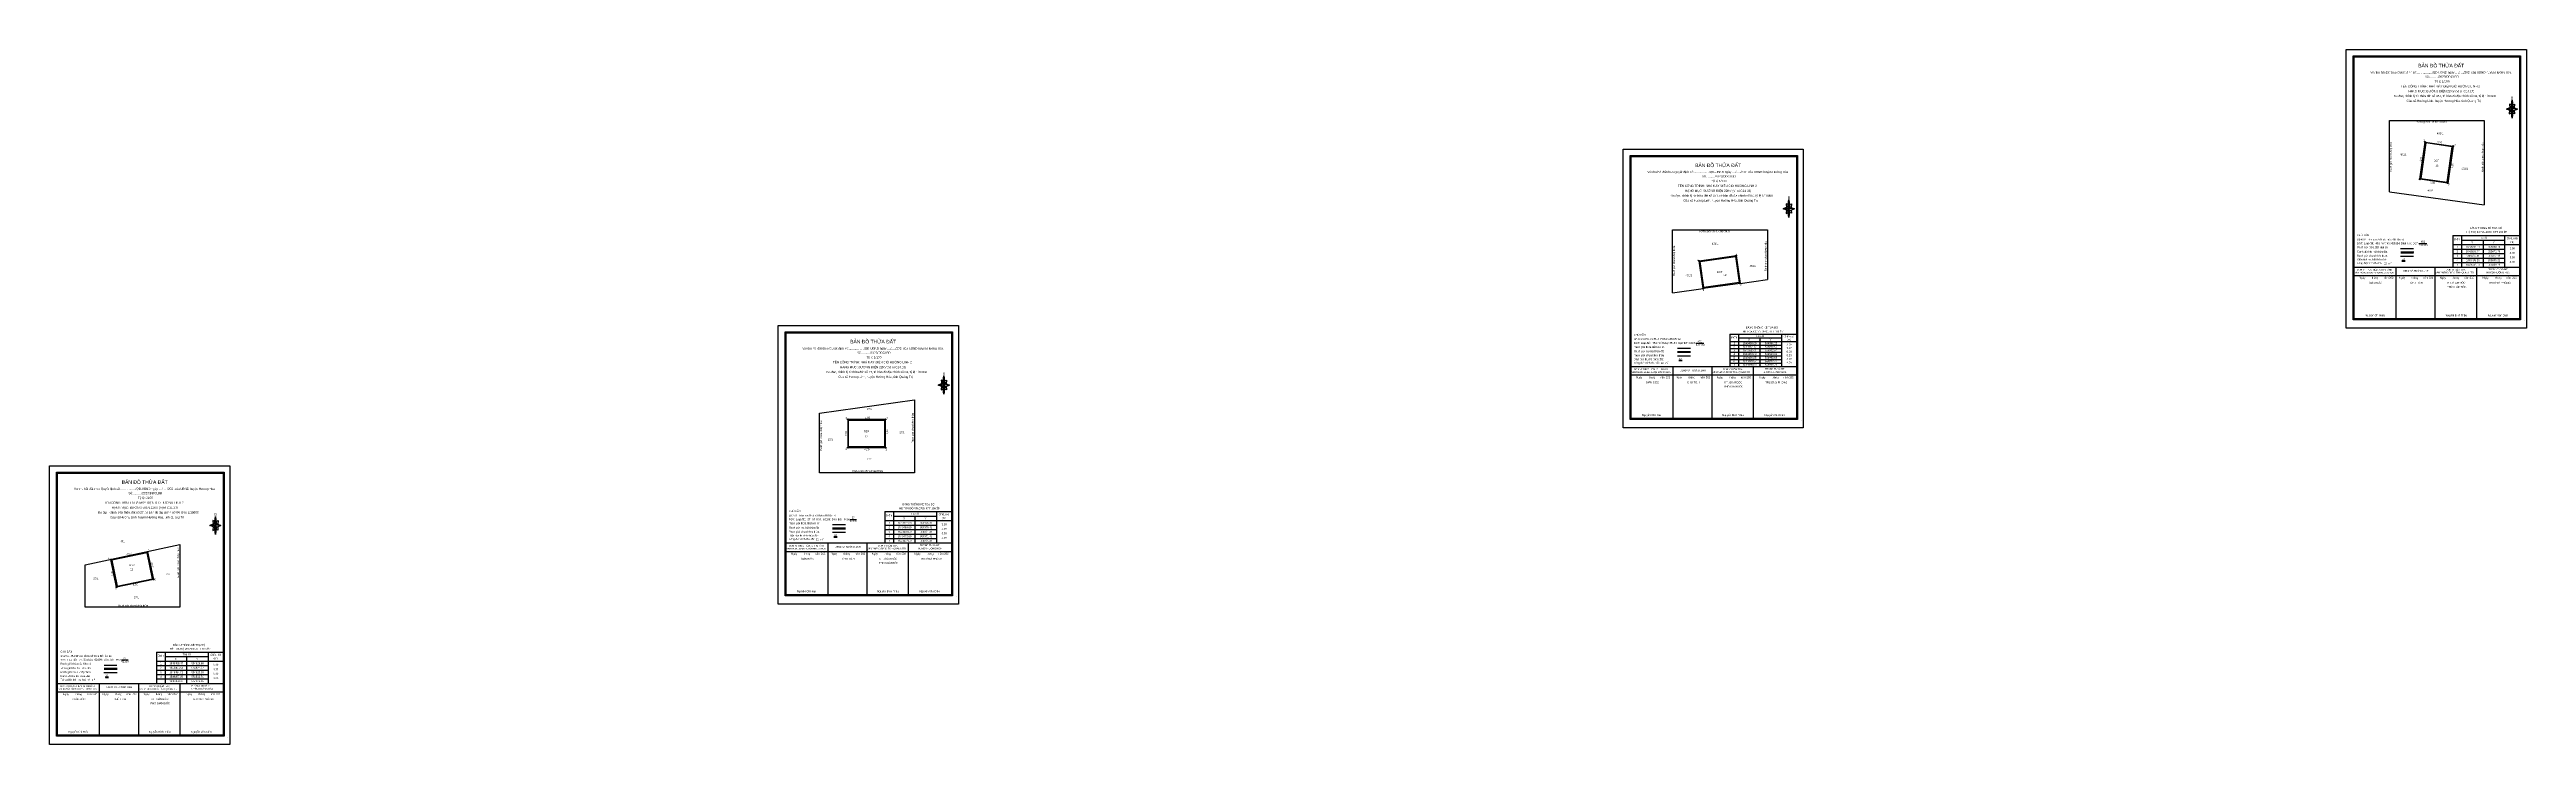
# Model space of a CAD drawing. Extents: x 554477 to 556972, y 1848154 to 1850269.
# Drawn here: x 554816.2 to 555080.6, y 1849437.9 to 1849512.1 of the extents above; entities that cross this region are included whole.
import ezdxf

# ---------------------------------------------------------------- set-up
doc = ezdxf.new("R2010")
doc.units = 0
for name, color, linetype in [('Level 1', 7, 'Continuous'), ('Level 10', 7, 'Continuous'), ('Level 13', 7, 'Continuous'), ('Level 16', 7, 'Continuous'), ('Level 18', 7, 'Continuous'), ('Level 2', 7, 'Continuous'), ('Level 21', 7, 'Continuous'), ('Level 23', 7, 'Continuous'), ('Level 27', 7, 'Continuous'), ('Level 5', 7, 'Continuous'), ('Level 50', 7, 'Continuous'), ('Level 55', 7, 'Continuous'), ('Level 56', 7, 'Continuous'), ('Level 6', 7, 'Continuous'), ('Level 67', 7, 'Continuous'), ('Level 68', 7, 'Continuous'), ('Level 73', 7, 'Continuous')]:
    doc.layers.add(name, color=color, linetype=linetype)

msp = doc.modelspace()

# ---------------------------------------------------------------- linework, layer by layer
at = {"layer": 'Level 1'}
for p, q in [((555001.76, 1849495.28), (555001.26, 1849495.08)), ((555001.26, 1849495.08), (555001.76, 1849495.28)), ((555001.76, 1849494.9), (555001.26, 1849495.08)), ((555001.86, 1849495.08), (555001.26, 1849495.08)), ((555001.6, 1849494.96), (555001.56, 1849494.57)), ((555001.8, 1849495.52), (555001.58, 1849495.6)), ((555001.58, 1849495.6), (555001.62, 1849495.22)), ((555001.76, 1849495.28), (555001.86, 1849496.06)), ((555001.86, 1849495.08), (555001.76, 1849495.28)), ((555001.76, 1849495.28), (555001.94, 1849494.9)), ((555002.44, 1849495.08), (555001.86, 1849495.1)), ((555001.86, 1849495.1), (555001.86, 1849495.08)), ((555001.86, 1849495.08), (555001.94, 1849494.9)), ((555001.94, 1849494.9), (555001.86, 1849494.13)), ((555001.92, 1849495.52), (555002.14, 1849495.62)), ((555001.94, 1849495.28), (555002.44, 1849495.08)), ((555001.94, 1849494.9), (555002.44, 1849495.08)), ((555001.94, 1849494.9), (555002.44, 1849495.08)), ((555002.14, 1849495.62), (555002.1, 1849495.22)), ((555002.1, 1849494.96), (555002.12, 1849494.59)), ((555001.56, 1849494.57), (555001.78, 1849494.67)), ((555002.12, 1849494.59), (555001.92, 1849494.67)), ((554995.56, 1849481.68), (555002.67, 1849481.68)), ((554995.56, 1849481.68), (554995.56, 1849478.23)), ((554996.48, 1849481.68), (554996.48, 1849478.23)), ((555001.07, 1849481.68), (555001.07, 1849478.23)), ((555002.67, 1849482.09), (555002.67, 1849478.23)), ((555002.67, 1849482.09), (555002.67, 1849478.23)), ((554989.96, 1849480.2), (554991.34, 1849480.2)), ((554989.98, 1849479.76), (554991.36, 1849479.76)), ((554990.1, 1849478.94), (554990.45, 1849478.94)), ((554995.56, 1849480.91), (555002.67, 1849480.91)), ((554995.56, 1849480.53), (555001.07, 1849480.53)), ((554995.56, 1849480.15), (555001.07, 1849480.15)), ((554995.56, 1849479.76), (555001.07, 1849479.76)), ((554995.56, 1849479.38), (555001.07, 1849479.38)), ((554995.56, 1849479), (555001.07, 1849479)), ((554996.48, 1849481.29), (555001.07, 1849481.29)), ((554998.77, 1849481.29), (554998.77, 1849478.23)), ((554985.01, 1849478.23), (555002.67, 1849478.23)), ((554985.01, 1849477.34), (555002.67, 1849477.34)), ((554989.49, 1849472.7), (554989.49, 1849478.23)), ((554990.11, 1849478.87), (554990.45, 1849478.87)), ((554993.66, 1849472.7), (554993.66, 1849478.23)), ((554995.56, 1849478.62), (555001.07, 1849478.62)), ((554995.56, 1849478.23), (555002.67, 1849478.23)), ((554995.56, 1849478.23), (555002.67, 1849478.23)), ((554998.09, 1849472.7), (554998.09, 1849478.23)), ((555003.16, 1849472.49), (555003.16, 1849472.49)), ((555003.16, 1849472.49), (555003.16, 1849472.49)), ((555003.16, 1849472.49), (555003.16, 1849472.49))]:
    msp.add_line(p, q, dxfattribs=at)
for points in [[(554984.15, 1849501.43), (555003.4, 1849501.43), (555003.4, 1849471.72), (554984.15, 1849471.72)], [(554984.9, 1849500.76), (555002.78, 1849500.76), (555002.78, 1849472.59), (554984.9, 1849472.59)], [(554985.01, 1849500.65), (555002.67, 1849500.65), (555002.67, 1849472.7), (554985.01, 1849472.7)], [(555001.86, 1849495.08), (555001.86, 1849494.13), (555001.76, 1849494.9)], [(555001.86, 1849496.06), (555001.94, 1849495.28), (555001.86, 1849495.08)]]:
    msp.add_lwpolyline(points, close=True, dxfattribs=at)
for points in [[(554996.65, 1849487.12), (554999.57, 1849487.53)], [(554989.44, 1849486.1), (554992.69, 1849486.56)]]:
    msp.add_lwpolyline(points, dxfattribs=at)
at = {"layer": 'Level 10'}
for points in [[(555072.76, 1849501.77), (555072.19, 1849497.81), (555069.22, 1849498.23), (555069.79, 1849502.19), (555072.76, 1849501.77)], [(554996.65, 1849487.12), (554992.69, 1849486.56), (554992.27, 1849489.52), (554996.23, 1849490.09), (554996.65, 1849487.12)], [(554905.41, 1849472.6), (554901.41, 1849472.6), (554901.41, 1849469.6), (554905.41, 1849469.6), (554905.41, 1849472.6)], [(554827.27, 1849455.53), (554823.35, 1849454.71), (554822.74, 1849457.65), (554826.65, 1849458.47), (554827.27, 1849455.53)]]:
    msp.add_lwpolyline(points, dxfattribs=at)
at = {"layer": 'Level 13'}
for p, q in [((554901.61, 1849461.93), (554902.34, 1849461.93)), ((554823.85, 1849446.94), (554824.58, 1849446.94))]:
    msp.add_line(p, q, dxfattribs=at)
at = {"layer": 'Level 16'}
for p, q in [((555067.17, 1849490.48), (555068.56, 1849490.48)), ((554989.98, 1849479.85), (554991.37, 1849479.85)), ((554899.78, 1849461.03), (554901.17, 1849461.03)), ((554822.02, 1849446.05), (554823.41, 1849446.05))]:
    msp.add_line(p, q, dxfattribs=at)
for points in [[(555065.97, 1849496.88), (555065.97, 1849504.5), (555076.09, 1849504.5), (555076.09, 1849495.5)], [(555072.67, 1849501.7), (555069.85, 1849502.1), (555069.31, 1849498.3), (555072.13, 1849497.9), (555072.67, 1849501.7)], [(554989.44, 1849486.1), (554989.44, 1849492.82), (554999.57, 1849492.82), (554999.57, 1849487.53)], [(555068.54, 1849489.99), (555067.14, 1849489.99)], [(554991.35, 1849479.36), (554989.95, 1849479.36)], [(554908.51, 1849474.7), (554908.51, 1849466.91), (554898.38, 1849466.91), (554898.38, 1849473.27)], [(554905.33, 1849472.52), (554905.33, 1849469.68), (554901.49, 1849469.68), (554901.49, 1849472.52), (554905.33, 1849472.52)], [(554901.15, 1849460.54), (554899.75, 1849460.54)], [(554830.11, 1849459.24), (554830.11, 1849452.55), (554819.98, 1849452.55), (554819.98, 1849457.08)], [(554827.17, 1849455.59), (554826.59, 1849458.37), (554822.83, 1849457.58), (554823.41, 1849454.81), (554827.17, 1849455.59)], [(554819.98, 1849456.98), (554819.98, 1849457.08)], [(554823.39, 1849445.56), (554821.99, 1849445.56)]]:
    msp.add_lwpolyline(points, dxfattribs=at)
msp.add_lwpolyline([(554996.54, 1849487.2), (554992.78, 1849486.67), (554992.38, 1849489.44), (554996.15, 1849489.97)], close=True, dxfattribs=at)
at = {"layer": 'Level 2'}
for points in [[(555061.34, 1849512.06), (555080.59, 1849512.06), (555080.59, 1849482.35), (555061.34, 1849482.35)], [(554893.95, 1849482.62), (554913.2, 1849482.62), (554913.2, 1849452.9), (554893.95, 1849452.9)], [(554816.19, 1849467.63), (554835.44, 1849467.63), (554835.44, 1849437.92), (554816.19, 1849437.92)]]:
    msp.add_lwpolyline(points, close=True, dxfattribs=at)
at = {"layer": 'Level 21'}
for centre in [(555069.79, 1849502.19), (555072.76, 1849501.77), (555072.76, 1849501.77), (555069.22, 1849498.23), (555072.19, 1849497.81), (554992.27, 1849489.52), (554996.23, 1849490.09), (554996.65, 1849487.12), (554996.65, 1849487.12), (554992.69, 1849486.56), (554901.41, 1849472.6), (554905.41, 1849472.6), (554905.41, 1849472.6), (554901.41, 1849469.6), (554905.41, 1849469.6), (554826.65, 1849458.47), (554822.74, 1849457.65), (554827.27, 1849455.53), (554827.27, 1849455.53), (554823.35, 1849454.71)]:
    msp.add_circle(centre, 0.05, dxfattribs=at)
at = {"layer": 'Level 23'}
msp.add_line((554819.98, 1849457.08), (554830.11, 1849459.24), dxfattribs=at)
at = {"layer": 'Level 27'}
for p, q in [((555072.75, 1849492.22), (555079.86, 1849492.22)), ((555072.75, 1849492.22), (555072.75, 1849488.86)), ((555073.67, 1849492.22), (555073.67, 1849488.86)), ((555078.26, 1849492.22), (555078.26, 1849488.86)), ((555079.86, 1849492.72), (555079.86, 1849488.86)), ((555079.86, 1849492.72), (555079.86, 1849488.86)), ((555072.75, 1849491.25), (555079.86, 1849491.25)), ((555072.75, 1849490.77), (555078.26, 1849490.77)), ((555072.75, 1849490.3), (555078.26, 1849490.3)), ((555072.75, 1849489.82), (555078.26, 1849489.82)), ((555073.67, 1849491.73), (555078.26, 1849491.73)), ((555075.96, 1849491.73), (555075.96, 1849488.86)), ((555072.75, 1849489.34), (555078.26, 1849489.34)), ((555072.75, 1849488.86), (555079.86, 1849488.86)), ((555072.75, 1849488.86), (555079.86, 1849488.86)), ((554912.47, 1849463.27), (554912.47, 1849459.42)), ((554912.47, 1849463.27), (554912.47, 1849459.42)), ((554905.36, 1849462.77), (554912.47, 1849462.77)), ((554905.36, 1849462.77), (554905.36, 1849459.42)), ((554905.36, 1849461.8), (554912.47, 1849461.8)), ((554905.36, 1849461.32), (554910.87, 1849461.32)), ((554905.36, 1849460.85), (554910.87, 1849460.85)), ((554906.28, 1849462.77), (554906.28, 1849459.42)), ((554906.28, 1849462.28), (554910.87, 1849462.28)), ((554908.57, 1849462.28), (554908.57, 1849459.42)), ((554910.87, 1849462.77), (554910.87, 1849459.42)), ((554905.36, 1849460.37), (554910.87, 1849460.37)), ((554905.36, 1849459.89), (554910.87, 1849459.89)), ((554905.36, 1849459.42), (554912.47, 1849459.42)), ((554905.36, 1849459.42), (554912.47, 1849459.42)), ((554827.6, 1849447.78), (554834.71, 1849447.78)), ((554827.6, 1849447.78), (554827.6, 1849444.43)), ((554828.52, 1849447.78), (554828.52, 1849444.43)), ((554828.52, 1849447.29), (554833.11, 1849447.29)), ((554830.81, 1849447.29), (554830.81, 1849444.43)), ((554833.11, 1849447.78), (554833.11, 1849444.43)), ((554834.71, 1849448.29), (554834.71, 1849444.43)), ((554834.71, 1849448.29), (554834.71, 1849444.43)), ((554827.6, 1849446.82), (554834.71, 1849446.82)), ((554827.6, 1849446.34), (554833.11, 1849446.34)), ((554827.6, 1849445.86), (554833.11, 1849445.86)), ((554827.6, 1849445.39), (554833.11, 1849445.39)), ((554827.6, 1849444.91), (554833.11, 1849444.91)), ((554827.6, 1849444.43), (554834.71, 1849444.43)), ((554827.6, 1849444.43), (554834.71, 1849444.43))]:
    msp.add_line(p, q, dxfattribs=at)
at = {"layer": 'Level 50'}
for p, q in [((555065.97, 1849496.88), (555076.09, 1849495.5)), ((554898.38, 1849473.27), (554908.51, 1849474.7))]:
    msp.add_line(p, q, dxfattribs=at)
at = {"layer": 'Level 67'}
for p, q in [((555078.95, 1849505.91), (555078.46, 1849505.71)), ((555078.46, 1849505.71), (555078.95, 1849505.91)), ((555078.95, 1849505.54), (555078.46, 1849505.71)), ((555079.05, 1849505.71), (555078.46, 1849505.71)), ((555078.79, 1849505.6), (555078.75, 1849505.2)), ((555078.99, 1849506.15), (555078.77, 1849506.23)), ((555078.77, 1849506.23), (555078.81, 1849505.85)), ((555078.95, 1849505.91), (555079.05, 1849506.69)), ((555079.05, 1849505.71), (555078.95, 1849505.91)), ((555078.95, 1849505.91), (555079.13, 1849505.54)), ((555079.63, 1849505.71), (555079.05, 1849505.73)), ((555079.05, 1849505.73), (555079.05, 1849505.71)), ((555079.05, 1849505.71), (555079.13, 1849505.54)), ((555079.13, 1849505.54), (555079.05, 1849504.76)), ((555079.11, 1849506.15), (555079.33, 1849506.25)), ((555079.13, 1849505.91), (555079.63, 1849505.71)), ((555079.13, 1849505.54), (555079.63, 1849505.71)), ((555079.13, 1849505.54), (555079.63, 1849505.71)), ((555079.33, 1849506.25), (555079.29, 1849505.85)), ((555079.29, 1849505.6), (555079.31, 1849505.22)), ((555078.75, 1849505.2), (555078.97, 1849505.3)), ((555079.31, 1849505.22), (555079.11, 1849505.3)), ((555067.15, 1849490.83), (555068.53, 1849490.83)), ((555067.17, 1849490.39), (555068.55, 1849490.39)), ((555067.3, 1849489.57), (555067.64, 1849489.57)), ((555067.3, 1849489.5), (555067.65, 1849489.5)), ((555069.11, 1849491.38), (555069.96, 1849491.38)), ((555062.2, 1849488.86), (555079.86, 1849488.86)), ((555062.2, 1849487.97), (555079.86, 1849487.97)), ((555066.68, 1849483.34), (555066.68, 1849488.86)), ((555070.85, 1849483.34), (555070.85, 1849488.86)), ((555075.28, 1849483.34), (555075.28, 1849488.86)), ((555080.35, 1849483.12), (555080.35, 1849483.12)), ((555080.35, 1849483.12), (555080.35, 1849483.12)), ((555080.35, 1849483.12), (555080.35, 1849483.12)), ((554991.92, 1849480.74), (554992.77, 1849480.74)), ((554911.56, 1849476.46), (554911.06, 1849476.27)), ((554911.06, 1849476.27), (554911.56, 1849476.46)), ((554911.6, 1849476.7), (554911.38, 1849476.78)), ((554911.38, 1849476.78), (554911.42, 1849476.41)), ((554911.56, 1849476.46), (554911.66, 1849477.24)), ((554911.66, 1849476.27), (554911.56, 1849476.46)), ((554911.56, 1849476.46), (554911.74, 1849476.09)), ((554912.24, 1849476.27), (554911.66, 1849476.29)), ((554911.66, 1849476.29), (554911.66, 1849476.27)), ((554911.72, 1849476.7), (554911.94, 1849476.8)), ((554911.74, 1849476.46), (554912.24, 1849476.27)), ((554911.94, 1849476.8), (554911.9, 1849476.41)), ((554911.56, 1849476.09), (554911.06, 1849476.27)), ((554911.66, 1849476.27), (554911.06, 1849476.27)), ((554911.4, 1849476.15), (554911.36, 1849475.75)), ((554911.36, 1849475.75), (554911.58, 1849475.85)), ((554911.66, 1849476.27), (554911.74, 1849476.09)), ((554911.74, 1849476.09), (554911.66, 1849475.31)), ((554911.92, 1849475.77), (554911.72, 1849475.85)), ((554911.74, 1849476.09), (554912.24, 1849476.27)), ((554911.74, 1849476.09), (554912.24, 1849476.27)), ((554911.9, 1849476.15), (554911.92, 1849475.77)), ((554833.8, 1849461.48), (554833.3, 1849461.28)), ((554833.3, 1849461.28), (554833.8, 1849461.48)), ((554833.8, 1849461.1), (554833.3, 1849461.28)), ((554833.9, 1849461.28), (554833.3, 1849461.28)), ((554833.64, 1849461.16), (554833.6, 1849460.76)), ((554833.6, 1849460.76), (554833.82, 1849460.86)), ((554833.84, 1849461.72), (554833.62, 1849461.8)), ((554833.62, 1849461.8), (554833.66, 1849461.42)), ((554833.8, 1849461.48), (554833.9, 1849462.25)), ((554833.9, 1849461.28), (554833.8, 1849461.48)), ((554833.8, 1849461.48), (554833.98, 1849461.1)), ((554834.48, 1849461.28), (554833.9, 1849461.3)), ((554833.9, 1849461.3), (554833.9, 1849461.28)), ((554833.9, 1849461.28), (554833.98, 1849461.1)), ((554833.98, 1849461.1), (554833.9, 1849460.33)), ((554833.96, 1849461.72), (554834.18, 1849461.82)), ((554834.16, 1849460.78), (554833.96, 1849460.86)), ((554833.98, 1849461.48), (554834.48, 1849461.28)), ((554833.98, 1849461.1), (554834.48, 1849461.28)), ((554833.98, 1849461.1), (554834.48, 1849461.28)), ((554834.18, 1849461.82), (554834.14, 1849461.42)), ((554834.14, 1849461.16), (554834.16, 1849460.78)), ((554899.76, 1849461.38), (554901.14, 1849461.38)), ((554899.78, 1849460.94), (554901.16, 1849460.94)), ((554894.81, 1849459.42), (554912.47, 1849459.42)), ((554894.81, 1849458.52), (554912.47, 1849458.52)), ((554899.29, 1849453.89), (554899.29, 1849459.42)), ((554899.9, 1849460.12), (554900.25, 1849460.12)), ((554899.91, 1849460.05), (554900.25, 1849460.05)), ((554903.46, 1849453.89), (554903.46, 1849459.42)), ((554907.89, 1849453.89), (554907.89, 1849459.42)), ((554912.96, 1849453.67), (554912.96, 1849453.67)), ((554912.96, 1849453.67), (554912.96, 1849453.67)), ((554912.96, 1849453.67), (554912.96, 1849453.67)), ((554822, 1849446.39), (554823.38, 1849446.39)), ((554822.02, 1849445.95), (554823.4, 1849445.95)), ((554822.14, 1849445.14), (554822.49, 1849445.14)), ((554822.15, 1849445.07), (554822.49, 1849445.07)), ((554817.05, 1849444.43), (554834.71, 1849444.43)), ((554817.05, 1849443.54), (554834.71, 1849443.54)), ((554821.53, 1849438.9), (554821.53, 1849444.43)), ((554825.7, 1849438.9), (554825.7, 1849444.43)), ((554830.13, 1849438.9), (554830.13, 1849444.43)), ((554835.2, 1849438.69), (554835.2, 1849438.69)), ((554835.2, 1849438.69), (554835.2, 1849438.69)), ((554835.2, 1849438.69), (554835.2, 1849438.69))]:
    msp.add_line(p, q, dxfattribs=at)
for points in [[(555062.09, 1849511.39), (555079.97, 1849511.39), (555079.97, 1849483.22), (555062.09, 1849483.22)], [(555062.2, 1849511.29), (555079.86, 1849511.29), (555079.86, 1849483.33), (555062.2, 1849483.33)], [(555079.05, 1849505.71), (555079.05, 1849504.76), (555078.95, 1849505.54)], [(555079.05, 1849506.69), (555079.13, 1849505.91), (555079.05, 1849505.71)], [(554894.7, 1849481.94), (554912.58, 1849481.94), (554912.58, 1849453.77), (554894.7, 1849453.77)], [(554894.81, 1849481.84), (554912.47, 1849481.84), (554912.47, 1849453.88), (554894.81, 1849453.88)], [(554911.66, 1849477.24), (554911.74, 1849476.46), (554911.66, 1849476.27)], [(554911.66, 1849476.27), (554911.66, 1849475.31), (554911.56, 1849476.09)], [(554816.94, 1849466.96), (554834.82, 1849466.96), (554834.82, 1849438.79), (554816.94, 1849438.79)], [(554817.05, 1849466.85), (554834.71, 1849466.85), (554834.71, 1849438.9), (554817.05, 1849438.9)], [(554833.9, 1849461.28), (554833.9, 1849460.33), (554833.8, 1849461.1)], [(554833.9, 1849462.25), (554833.98, 1849461.48), (554833.9, 1849461.28)]]:
    msp.add_lwpolyline(points, close=True, dxfattribs=at)

# ---------------------------------------------------------------- texts
at = {"layer": 'Level 1'}
for s, height, p in [('V/v thu hồi đất theo Quyết định số:................../QĐ-UBND ngày ..../...../202  của UBND huyện Hướng Hóa', 0.23392, (554986.75, 1849498.88)), ('TÊN CÔNG TRÌNH: NHÀ MÁY ĐIỆN GIÓ HƯỚNG LINH 2', 0.2339, (554990.01, 1849497.4)), ('BẢN ĐỒ THỬA ĐẤT', 0.384, (554991.85, 1849499.52)), ('Số:........../2023/ĐĐCLBĐ', 0.2339, (554992.57, 1849498.42)), ('Tỷ lệ 1/100', 0.2339, (554993.59, 1849497.92)), ('Đo đạc, chỉnh lý từ thửa đất số 451, tờ bản đồ địa chính số 04, tỷ lệ 1/10000', 0.2339, (554989.23, 1849496.36)), ('Của xã Hướng Linh, huyện Hướng Hóa, tỉnh Quảng Trị', 0.2339, (554990.6, 1849495.85)), ('HẠNG MỤC: ĐƯỜNG ĐIỆN 22KV (Vị trí C14.18)', 0.2339, (554990.78, 1849496.88)), ('B', 0.274, (555001.75, 1849496.13)), ('Ranh giới chưa khép thửa', 0.2, (554992.32, 1849492.58)), ('451/1', 0.2, (554993.64, 1849491.25)), ('451/1', 0.2, (554990.84, 1849487.88)), ('451/1', 0.2, (554997.66, 1849488.88)), ("HỆ TOẠ ĐỘ VN-2000, KTT 106 15'", 0.2, (554996.93, 1849481.88)), ('BẢNG THỐNG KÊ TOẠ ĐỘ', 0.2, (554997.27, 1849482.3)), ('Tọa độ', 0.2, (554998.36, 1849481.39)), ('o', 0.139, (555000.94, 1849482.03)), ('Chiều dài', 0.2, (555001.3, 1849481.35)), ('Ranh giới thửa đất hiện có', 0.2, (554985.32, 1849480.23)), ('Ranh giới chưa khép thửa', 0.2, (554985.32, 1849479.34)), ('Diện tích thu hồi thửa đất:', 0.2, (554985.32, 1849478.92)), ('Ranh giới thu hồi thửa đất', 0.2, (554985.33, 1849479.77)), ('12', 0.2, (554990.11, 1849478.97)), ('Điểm', 0.2, (554995.69, 1849481.27)), ('2', 0.2, (554995.95, 1849480.24)), ('4', 0.2, (554995.95, 1849479.47)), ('3', 0.2, (554995.96, 1849479.85)), ('5', 0.2, (554995.95, 1849479.09)), ('1', 0.2, (554995.96, 1849480.62)), ('1849490.09', 0.2, (554996.93, 1849480.62)), ('1849487.12', 0.2, (554996.93, 1849480.24)), ('1849486.60', 0.2, (554996.93, 1849479.47)), ('1849486.55', 0.2, (554996.93, 1849479.09)), ('1849486.61', 0.2, (554996.94, 1849479.85)), ('X', 0.2, (554997.52, 1849481)), ('554996.23', 0.2, (554999.3, 1849480.62)), ('554996.65', 0.2, (554999.3, 1849480.24)), ('554993.02', 0.2, (554999.3, 1849479.85)), ('554993.02', 0.2, (554999.3, 1849479.47)), ('554992.69', 0.2, (554999.3, 1849479.09)), ('Y', 0.2, (554999.81, 1849481)), ('3.00', 0.2, (555001.62, 1849480.49)), ('3.67', 0.2, (555001.62, 1849480.11)), ('0.00', 0.2, (555001.62, 1849479.73)), ('0.33', 0.2, (555001.62, 1849479.34)), ('3.00', 0.2, (555001.62, 1849478.96)), ('(m)', 0.2, (555001.66, 1849481.04)), ('VĂN PHÒNG ĐKĐĐ HUYỆN HƯỚNG HÓA', 0.1541, (554985.07, 1849477.56)), ('ĐƠN VỊ THỰC HIỆN: CHI NHÁNH', 0.1754, (554985.31, 1849477.86)), ('Tổng diện tích thu hồi:', 0.2, (554985.32, 1849478.54)), ('Ngày         tháng       năm 202', 0.2, (554985.56, 1849476.99)), ('GIÁM ĐỐC', 0.2, (554986.58, 1849476.45)), ('12', 0.2, (554988.18, 1849478.52)), ('m', 0.2, (554988.66, 1849478.52)), ('2', 0.15, (554988.89, 1849478.61)), ('Ngày         tháng       năm 202', 0.2, (554989.81, 1849476.99)), ('UBND XÃ HƯỚNG LINH', 0.1754, (554990.24, 1849477.74)), (' CHỦ TỊCH', 0.2, (554990.92, 1849476.45)), ('VĂN PHÒNG ĐKĐĐ TỈNH QUẢNG TRỊ', 0.1696, (554993.67, 1849477.55)), ('Ngày         tháng       năm 202', 0.2, (554994.16, 1849476.99)), ('ĐƠN VỊ KIỂM TRA:', 0.1754, (554994.82, 1849477.86)), ('KT. GIÁM ĐỐC', 0.2, (554994.98, 1849476.45)), ('6', 0.2, (554995.95, 1849478.71)), ('1', 0.2, (554995.96, 1849478.32)), ('1849489.52', 0.2, (554996.93, 1849478.71)), ('1849490.09', 0.2, (554996.93, 1849478.32)), ('Ngày         tháng       năm 202', 0.2, (554998.72, 1849476.99)), ('HUYỆN HƯỚNG HÓA', 0.1754, (554999.14, 1849477.55)), ('554992.27', 0.2, (554999.3, 1849478.71)), ('554996.23', 0.2, (554999.3, 1849478.32)), ('PHÒNG TN VÀ MT', 0.1754, (554999.3, 1849477.9)), ('TRƯỞNG PHÒNG', 0.2, (554999.34, 1849476.45)), ('4.00', 0.2, (555001.62, 1849478.58)), ('PHÓ GIÁM ĐỐC', 0.2, (554994.92, 1849476.01)), ('Nguyễn Chí Hiếu', 0.2, (554986.17, 1849472.97)), ('Nguyễn Bình Triệu', 0.2, (554994.74, 1849472.97)), ('Nguyễn Văn Diện', 0.2, (554999.26, 1849472.97))]:
    msp.add_text(s, height=height, dxfattribs=at).set_placement(p)
for p in [(554989.69, 1849487.91), (554999.47, 1849488.41)]:
    msp.add_text('Ranh giới chưa khép thửa', height=0.2, rotation=90, dxfattribs=at).set_placement(p)
at = {"layer": 'Level 13'}
for s, p in [('RSX', (554901.01, 1849461.83)), ('62109', (554901.61, 1849461.64)), ('27', (554901.82, 1849462.02)), ('27', (554824.06, 1849447.03)), ('RSX', (554823.25, 1849446.85)), ('62109', (554823.85, 1849446.66))]:
    msp.add_text(s, height=0.2, dxfattribs=at).set_placement(p)
at = {"layer": 'Level 18'}
for s, p in [('DGT', (555070.69, 1849500.1)), ('DGT', (554994.16, 1849488.22)), ('RSX', (554903.12, 1849471.23)), ('RSX', (554824.71, 1849456.95))]:
    msp.add_text(s, height=0.2, dxfattribs=at).set_placement(p)
at = {"layer": 'Level 21'}
for s, p in [('1', (555069.58, 1849502.29)), ('1', (555069.58, 1849502.29)), ('2', (555072.91, 1849501.77)), ('4', (555069.02, 1849498.05)), ('3', (555072.22, 1849497.59)), ('4', (554992.06, 1849489.46)), ('1', (554996.23, 1849490.07)), ('2', (554996.65, 1849486.87)), ('3', (554992.65, 1849486.3)), ('4', (554901.16, 1849472.67)), ('1', (554905.53, 1849472.67)), ('1', (554905.53, 1849472.67)), ('3', (554901.14, 1849469.34)), ('2', (554905.44, 1849469.3))]:
    msp.add_text(s, height=0.2, dxfattribs=at).set_placement(p)
for s, p in [('4', (554822.43, 1849457.64)), ('1', (554826.74, 1849458.54)), ('1', (554826.74, 1849458.54)), ('2', (554827.38, 1849455.42)), ('3', (554823.22, 1849454.44))]:
    msp.add_text(s, height=0.2, rotation=11.8157, dxfattribs=at).set_placement(p)
at = {"layer": 'Level 27'}
for s, p in [('Điểm', (555072.88, 1849491.72)), ('4', (555073.14, 1849489.48)), ('2', (555073.14, 1849490.43)), ('3', (555073.15, 1849489.96)), ('1', (555073.16, 1849490.91)), ('1849502.19', (555074.12, 1849490.91)), ('1849501.77', (555074.12, 1849490.43)), ('1849497.81', (555074.13, 1849489.96)), ('1849498.23', (555074.13, 1849489.48)), ('X', (555074.71, 1849491.39)), ('Tọa độ', (555075.55, 1849491.88)), ('555069.79', (555076.49, 1849490.91)), ('555072.76', (555076.49, 1849490.43)), ('555072.19', (555076.49, 1849489.96)), ('555069.22', (555076.49, 1849489.48)), ('Y', (555077.01, 1849491.39)), ('Chiều dài', (555078.49, 1849491.83)), ('4.00', (555078.81, 1849490.28)), ('4.00', (555078.81, 1849489.32)), ('3.00', (555078.81, 1849490.75)), ('3.00', (555078.81, 1849489.8)), ('(m)', (555078.85, 1849491.44)), ('1', (555073.16, 1849489)), ('1849502.19', (555074.12, 1849489)), ('555069.79', (555076.49, 1849489)), ('Điểm', (554905.49, 1849462.27)), ('2', (554905.75, 1849460.99)), ('3', (554905.76, 1849460.51)), ('1', (554905.76, 1849461.46)), ('1849472.60', (554906.73, 1849461.46)), ('1849469.60', (554906.73, 1849460.99)), ('1849469.60', (554906.73, 1849460.51)), ('X', (554907.32, 1849461.94)), ('Tọa độ', (554908.16, 1849462.43)), ('554905.41', (554909.11, 1849461.46)), ('554905.41', (554909.11, 1849460.99)), ('554901.41', (554909.11, 1849460.51)), ('Y', (554909.61, 1849461.94)), ('Chiều dài', (554911.1, 1849462.38)), ('4.00', (554911.42, 1849460.83)), ('3.00', (554911.42, 1849461.3)), ('3.00', (554911.42, 1849460.35)), ('(m)', (554911.46, 1849461.99)), ('4', (554905.75, 1849460.03)), ('1', (554905.76, 1849459.55)), ('1849472.60', (554906.73, 1849460.03)), ('1849472.60', (554906.73, 1849459.55)), ('554901.41', (554909.11, 1849460.03)), ('554905.41', (554909.11, 1849459.55)), ('4.00', (554911.42, 1849459.87)), ('Điểm', (554827.73, 1849447.29)), ('Tọa độ', (554830.4, 1849447.44)), ('Chiều dài', (554833.34, 1849447.39)), ('(m)', (554833.7, 1849447.01)), ('2', (554827.99, 1849446)), ('4', (554827.99, 1849445.05)), ('3', (554828, 1849445.52)), ('1', (554828, 1849446.48)), ('1', (554828, 1849444.57)), ('1849458.47', (554828.97, 1849446.48)), ('1849457.65', (554828.97, 1849445.05)), ('1849458.47', (554828.97, 1849444.57)), ('1849455.53', (554828.98, 1849446)), ('1849454.71', (554828.98, 1849445.52)), ('X', (554829.56, 1849446.95)), ('554826.65', (554831.34, 1849446.48)), ('554827.27', (554831.34, 1849446)), ('554823.35', (554831.34, 1849445.52)), ('554822.74', (554831.34, 1849445.05)), ('554826.65', (554831.34, 1849444.57)), ('Y', (554831.85, 1849446.95)), ('4.00', (554833.66, 1849445.84)), ('4.00', (554833.66, 1849444.89)), ('3.00', (554833.66, 1849446.32)), ('3.00', (554833.66, 1849445.36))]:
    msp.add_text(s, height=0.2, dxfattribs=at).set_placement(p)
at = {"layer": 'Level 5'}
for s, rotation, p in [('4,00', 81.9246, (555069.38, 1849500.08)), ('4,00', 81.9246, (555069.38, 1849500.08)), ('3,00', 351.925, (555071.03, 1849502.13)), ('3,00', 351.925, (555071.03, 1849502.13)), ('3,00', 351.9253, (555070.3, 1849497.8)), ('3,00', 351.9253, (555070.3, 1849497.8)), ('4,00', 81.926, (555072.73, 1849499.4)), ('4,00', 81.926, (555072.73, 1849499.4)), ('3,00', 90, (554901.3, 1849470.85)), ('3,00', 90, (554905.7, 1849471.01)), ('4,00', 11.8157, (554824.43, 1849458.1)), ('4,00', 11.8157, (554824.43, 1849458.1)), ('3,00', 101.8157, (554823.03, 1849455.92)), ('3,00', 101.8157, (554823.03, 1849455.92)), ('12', 0.7103, (554824.8, 1849456.5)), ('3,00', 101.8157, (554827.28, 1849456.81)), ('3,00', 101.8157, (554827.28, 1849456.81)), ('4,00', 11.8157, (554825.11, 1849454.81)), ('4,00', 11.8157, (554825.11, 1849454.81))]:
    msp.add_text(s, height=0.2, rotation=rotation, dxfattribs=at).set_placement(p)
for s, p in [('12', (555070.88, 1849499.58)), ('12', (554994.88, 1849487.9)), ('4,00', (554903.24, 1849472.68)), ('4,00', (554903.16, 1849469.3)), ('12', (554903.24, 1849470.68))]:
    msp.add_text(s, height=0.2, dxfattribs=at).set_placement(p)
at = {"layer": 'Level 55'}
for p in [(555066.22, 1849499.01), (554898.63, 1849469.28)]:
    msp.add_text('Ranh giới chưa khép thửa', height=0.2, rotation=90, dxfattribs=at).set_placement(p)
at = {"layer": 'Level 56'}
for p in [(555068.84, 1849504.26), (554901.91, 1849467), (554823.5, 1849452.64)]:
    msp.add_text('Ranh giới chưa khép thửa', height=0.2, dxfattribs=at).set_placement(p)
for p in [(555076, 1849498.98), (554908.42, 1849470.08), (554830.01, 1849455.73)]:
    msp.add_text('Ranh giới chưa khép thửa', height=0.2, rotation=90, dxfattribs=at).set_placement(p)
at = {"layer": 'Level 6'}
for p in [(555070.88, 1849499.58), (554994.88, 1849487.9), (554903.24, 1849470.68)]:
    msp.add_text('12', height=0.2, dxfattribs=at).set_placement(p)
msp.add_text('12', height=0.2, rotation=0.7103, dxfattribs=at).set_placement((554824.8, 1849456.5))
at = {"layer": 'Level 67'}
for s, height, p in [('BẢN ĐỒ THỬA ĐẤT', 0.384, (555069.04, 1849510.16)), ('V/v thu hồi đất theo Quyết định số:................../QĐ-UBND ngày ..../...../202  của UBND huyện Hướng Hóa', 0.23392, (555063.94, 1849509.51)), ('TÊN CÔNG TRÌNH: NHÀ MÁY ĐIỆN GIÓ HƯỚNG LINH 2', 0.2339, (555067.2, 1849508.03)), ('Số:........../2023/ĐĐCLBĐ', 0.2339, (555069.76, 1849509.05)), ('Tỷ lệ 1/100', 0.2339, (555070.78, 1849508.55)), ('Đo đạc, chỉnh lý từ thửa đất số 451, tờ bản đồ địa chính số 04, tỷ lệ 1/10000', 0.2339, (555066.43, 1849506.99)), ('Của xã Hướng Linh, huyện Hướng Hóa, tỉnh Quảng Trị', 0.2339, (555067.8, 1849506.48)), ('HẠNG MỤC: ĐƯỜNG ĐIỆN 22KV (Vị trí C14.17)', 0.2339, (555067.98, 1849507.51)), ('B', 0.274, (555078.94, 1849506.77)), ('CHÚ DẪN', 0.2, (555062.5, 1849492.16)), ("HỆ TOẠ ĐỘ VN-2000, KTT 106 15'", 0.2, (555074.19, 1849492.5)), ('BẢNG THỐNG KÊ TOẠ ĐỘ', 0.2, (555074.53, 1849492.92)), ('o', 0.139, (555078.2, 1849492.65)), ('Ranh giới chưa khép thửa', 0.2, (555062.51, 1849489.97)), ('Diện tích thu hồi thửa đất:', 0.2, (555062.51, 1849489.56)), ('Ranh giới thửa đất hiện có', 0.2, (555062.51, 1849490.87)), ('Ranh giới thu hồi thửa đất', 0.2, (555062.52, 1849490.4)), ('VĂN PHÒNG ĐKĐĐ HUYỆN HƯỚNG HÓA', 0.1541, (555062.26, 1849488.19)), ('ĐƠN VỊ THỰC HIỆN: CHI NHÁNH', 0.1754, (555062.5, 1849488.49)), ('Tổng diện tích thu hồi:', 0.2, (555062.51, 1849489.17)), ('Ngày         tháng       năm 202', 0.2, (555062.75, 1849487.62)), ('GIÁM ĐỐC', 0.2, (555063.77, 1849487.08)), ('Ngày         tháng       năm 202', 0.2, (555067, 1849487.62)), ('UBND XÃ HƯỚNG LINH', 0.1754, (555067.43, 1849488.37)), (' CHỦ TỊCH', 0.2, (555068.11, 1849487.08)), ('VĂN PHÒNG ĐKĐĐ TỈNH QUẢNG TRỊ', 0.1696, (555070.86, 1849488.18)), ('Ngày         tháng       năm 202', 0.2, (555071.35, 1849487.62)), ('ĐƠN VỊ KIỂM TRA:', 0.1754, (555072.01, 1849488.49)), ('PHÓ GIÁM ĐỐC', 0.2, (555072.11, 1849486.64)), ('KT. GIÁM ĐỐC', 0.2, (555072.17, 1849487.08)), ('Ngày         tháng       năm 202', 0.2, (555075.91, 1849487.62)), ('HUYỆN HƯỚNG HÓA', 0.1754, (555076.33, 1849488.19)), ('PHÒNG TN VÀ MT', 0.1754, (555076.49, 1849488.53)), ('TRƯỞNG PHÒNG', 0.2, (555076.54, 1849487.08)), ('CHÚ DẪN', 0.2, (554985.3, 1849481.52)), ('Nguyễn Chí Hiếu', 0.2, (555063.36, 1849483.61)), ('Nguyễn Bình Triệu', 0.2, (555071.93, 1849483.61)), ('Nguyễn Văn Diện', 0.2, (555076.46, 1849483.61)), ('V/v thu hồi đất theo Quyết định số:................../QĐ-UBND ngày ..../...../202  của UBND huyện Hướng Hóa', 0.23392, (554896.55, 1849480.06)), ('BẢN ĐỒ THỬA ĐẤT', 0.384, (554901.65, 1849480.71)), ('Số:........../2023/ĐĐCLBĐ', 0.2339, (554902.37, 1849479.6)), ('Tỷ lệ 1/100', 0.2339, (554903.39, 1849479.1)), ('Đo đạc, chỉnh lý từ thửa đất số 27, tờ bản đồ địa chính số 04, tỷ lệ 1/10000', 0.2339, (554899.12, 1849477.54)), ('TÊN CÔNG TRÌNH: NHÀ MÁY ĐIỆN GIÓ HƯỚNG LINH 2', 0.2339, (554899.81, 1849478.59)), ('Của xã Hướng Linh, huyện Hướng Hóa, tỉnh Quảng Trị', 0.2339, (554900.4, 1849477.03)), ('HẠNG MỤC: ĐƯỜNG ĐIỆN 22KV (Vị trí C14.19)', 0.2339, (554900.58, 1849478.06)), ('B', 0.274, (554911.55, 1849477.32)), ('BẢN ĐỒ THỬA ĐẤT', 0.384, (554823.89, 1849465.72)), ('V/v thu hồi đất theo Quyết định số:................../QĐ-UBND ngày ..../...../202  của UBND huyện Hướng Hóa', 0.23392, (554818.79, 1849465.08)), ('TÊN CÔNG TRÌNH: NHÀ MÁY ĐIỆN GIÓ HƯỚNG LINH 2', 0.2339, (554822.05, 1849463.6)), ('HẠNG MỤC: ĐƯỜNG ĐIỆN 22KV (Vị trí C14.20)', 0.2339, (554822.82, 1849463.07)), ('Số:........../2023/ĐĐCLBĐ', 0.2339, (554824.61, 1849464.62)), ('Tỷ lệ 1/100', 0.2339, (554825.63, 1849464.12)), ("HỆ TOẠ ĐỘ VN-2000, KTT 106 15'", 0.2, (554906.89, 1849463.02)), ('BẢNG THỐNG KÊ TOẠ ĐỘ', 0.2, (554907.23, 1849463.44)), ('o', 0.139, (554910.89, 1849463.17)), ('Đo đạc, chỉnh lý từ thửa đất số 27, tờ bản đồ địa chính số 04, tỷ lệ 1/10000', 0.2339, (554821.36, 1849462.56)), ('Của xã Hướng Linh, huyện Hướng Hóa, tỉnh Quảng Trị', 0.2339, (554822.64, 1849462.05)), ('B', 0.274, (554833.79, 1849462.33)), ('CHÚ DẪN', 0.2, (554895.1, 1849462.71)), ('Ranh giới thửa đất hiện có', 0.2, (554895.12, 1849461.42)), ('Ranh giới chưa khép thửa', 0.2, (554895.12, 1849460.52)), ('Ranh giới thu hồi thửa đất', 0.2, (554895.13, 1849460.95)), ('VĂN PHÒNG ĐKĐĐ HUYỆN HƯỚNG HÓA', 0.1541, (554894.87, 1849458.74)), ('ĐƠN VỊ THỰC HIỆN: CHI NHÁNH', 0.1754, (554895.11, 1849459.04)), ('Tổng diện tích thu hồi:', 0.2, (554895.12, 1849459.72)), ('Diện tích thu hồi thửa đất:', 0.2, (554895.12, 1849460.11)), ('Ngày         tháng       năm 202', 0.2, (554895.36, 1849458.17)), ('GIÁM ĐỐC', 0.2, (554896.38, 1849457.63)), ('Ngày         tháng       năm 202', 0.2, (554899.61, 1849458.17)), ('UBND XÃ HƯỚNG LINH', 0.1754, (554900.04, 1849458.92)), (' CHỦ TỊCH', 0.2, (554900.72, 1849457.63)), ('VĂN PHÒNG ĐKĐĐ TỈNH QUẢNG TRỊ', 0.1696, (554903.47, 1849458.73)), ('Ngày         tháng       năm 202', 0.2, (554903.96, 1849458.17)), ('ĐƠN VỊ KIỂM TRA:', 0.1754, (554904.62, 1849459.04)), ('KT. GIÁM ĐỐC', 0.2, (554904.78, 1849457.63)), ('Ngày         tháng       năm 202', 0.2, (554908.52, 1849458.17)), ('HUYỆN HƯỚNG HÓA', 0.1754, (554908.94, 1849458.74)), ('PHÒNG TN VÀ MT', 0.1754, (554909.1, 1849459.08)), ('TRƯỞNG PHÒNG', 0.2, (554909.14, 1849457.63)), ('PHÓ GIÁM ĐỐC', 0.2, (554904.72, 1849457.19)), ('Nguyễn Chí Hiếu', 0.2, (554895.97, 1849454.16)), ('Nguyễn Bình Triệu', 0.2, (554904.54, 1849454.16)), ('Nguyễn Văn Diện', 0.2, (554909.06, 1849454.16)), ('CHÚ DẪN', 0.2, (554817.35, 1849447.72)), ("HỆ TOẠ ĐỘ VN-2000, KTT 106 15'", 0.2, (554829.03, 1849448.02)), ('BẢNG THỐNG KÊ TOẠ ĐỘ', 0.2, (554829.37, 1849448.44)), ('o', 0.139, (554833.04, 1849448.17)), ('Tổng diện tích thu hồi:', 0.2, (554817.36, 1849444.73)), ('Ranh giới thửa đất hiện có', 0.2, (554817.36, 1849446.43)), ('Ranh giới chưa khép thửa', 0.2, (554817.36, 1849445.53)), ('Diện tích thu hồi thửa đất:', 0.2, (554817.36, 1849445.12)), ('Ranh giới thu hồi thửa đất', 0.2, (554817.37, 1849445.96)), ('VĂN PHÒNG ĐKĐĐ HUYỆN HƯỚNG HÓA', 0.1541, (554817.11, 1849443.75)), ('ĐƠN VỊ THỰC HIỆN: CHI NHÁNH', 0.1754, (554817.35, 1849444.06)), ('Ngày         tháng       năm 202', 0.2, (554817.6, 1849443.19)), ('GIÁM ĐỐC', 0.2, (554818.62, 1849442.65)), ('Ngày         tháng       năm 202', 0.2, (554821.85, 1849443.19)), ('UBND XÃ HƯỚNG LINH', 0.1754, (554822.28, 1849443.94)), (' CHỦ TỊCH', 0.2, (554822.96, 1849442.65)), ('VĂN PHÒNG ĐKĐĐ TỈNH QUẢNG TRỊ', 0.1696, (554825.71, 1849443.75)), ('Ngày         tháng       năm 202', 0.2, (554826.2, 1849443.19)), ('ĐƠN VỊ KIỂM TRA:', 0.1754, (554826.86, 1849444.06)), ('PHÓ GIÁM ĐỐC', 0.2, (554826.96, 1849442.21)), ('KT. GIÁM ĐỐC', 0.2, (554827.02, 1849442.65)), ('Ngày         tháng       năm 202', 0.2, (554830.76, 1849443.19)), ('HUYỆN HƯỚNG HÓA', 0.1754, (554831.18, 1849443.75)), ('PHÒNG TN VÀ MT', 0.1754, (554831.34, 1849444.1)), ('TRƯỞNG PHÒNG', 0.2, (554831.38, 1849442.65)), ('Nguyễn Chí Hiếu', 0.2, (554818.21, 1849439.17)), ('Nguyễn Bình Triệu', 0.2, (554826.78, 1849439.17)), ('Nguyễn Văn Diện', 0.2, (554831.3, 1849439.17))]:
    msp.add_text(s, height=height, dxfattribs=at).set_placement(p)
at = {"layer": 'Level 68'}
for s, height, p in [('Số ', 0.2, (555062.49, 1849491.69)), ('DGT', 0.2, (555062.49, 1849491.28)), ('451/1', 0.2, (555062.88, 1849491.7)), (': Loại đất;', 0.2, (555063.09, 1849491.29)), ('trên sơ đồ là số thửa đất liền kề', 0.2, (555063.64, 1849491.7)), ('451', 0.2, (555064.48, 1849491.29)), (': Số thửa; ', 0.2, (555064.96, 1849491.3)), ('435184', 0.2, (555066.14, 1849491.29)), (' : Diện tích;', 0.2, (555066.96, 1849491.29)), ('12', 0.2, (555067.3, 1849489.61)), ('DGT', 0.2, (555068.45, 1849491.28)), ('435184', 0.2, (555069.12, 1849491.09)), ('451', 0.2, (555069.31, 1849491.47)), ('12', 0.2, (555065.37, 1849489.15)), ('m', 0.2, (555065.86, 1849489.15)), ('2', 0.15, (555066.08, 1849489.24)), ('Số ', 0.2, (554985.3, 1849481.06)), ('DGT', 0.2, (554985.3, 1849480.65)), ('451/1', 0.2, (554985.69, 1849481.06)), (': Loại đất;', 0.2, (554985.9, 1849480.66)), ('trên sơ đồ là số thửa đất liền kề', 0.2, (554986.45, 1849481.06)), ('451', 0.2, (554987.29, 1849480.66)), (': Số thửa; ', 0.2, (554987.77, 1849480.66)), ('435184', 0.2, (554988.95, 1849480.66)), (' : Diện tích;', 0.2, (554989.76, 1849480.66)), ('DGT', 0.2, (554991.26, 1849480.65)), ('435184', 0.2, (554991.93, 1849480.46)), ('451', 0.2, (554992.12, 1849480.83)), ('Số ', 0.2, (554895.1, 1849462.24)), ('RSX', 0.2, (554895.1, 1849461.84)), ('27/1', 0.2, (554895.49, 1849462.25)), (': Loại đất;', 0.2, (554895.7, 1849461.84)), ('trên sơ đồ là số thửa đất liền kề', 0.2, (554896.25, 1849462.25)), ('27', 0.2, (554897.09, 1849461.84)), (': Số thửa; ', 0.2, (554897.43, 1849461.85)), ('62109', 0.2, (554898.75, 1849461.84)), (' : Diện tích;', 0.2, (554899.46, 1849461.84)), ('12', 0.2, (554897.98, 1849459.7)), ('m', 0.2, (554898.46, 1849459.7)), ('2', 0.15, (554898.69, 1849459.79)), ('12', 0.2, (554899.91, 1849460.16)), ('Số ', 0.2, (554817.34, 1849447.25)), ('27/1, 451', 0.2, (554817.73, 1849447.26)), ('trên sơ đồ là số thửa đất liền kề', 0.2, (554818.91, 1849447.26)), ('RSX', 0.2, (554817.34, 1849446.85)), (': Loại đất;', 0.2, (554817.94, 1849446.85)), ('27', 0.2, (554819.33, 1849446.85)), (': Số thửa; ', 0.2, (554819.64, 1849446.86)), ('12', 0.2, (554820.22, 1849444.72)), ('m', 0.2, (554820.7, 1849444.72)), ('2', 0.15, (554820.93, 1849444.8)), ('62109', 0.2, (554820.99, 1849446.86)), (' : Diện tích;', 0.2, (554821.7, 1849446.85)), ('12', 0.2, (554822.15, 1849445.17))]:
    msp.add_text(s, height=height, dxfattribs=at).set_placement(p)
at = {"layer": 'Level 73'}
for s, p in [('451/1', (555071.03, 1849503.02)), ('451/1', (555067.1, 1849500.76)), ('451/1', (555073.67, 1849499.25)), ('451/1', (555070.03, 1849496.93)), ('27/1', (554903.44, 1849473.61)), ('27/1', (554906.92, 1849471.12)), ('27/1', (554899.26, 1849470.35)), ('27/1', (554903.44, 1849468.29)), ('451', (554823.75, 1849459.5)), ('27/1', (554820.88, 1849455.51)), ('27/1', (554828.65, 1849455.99)), ('27/1', (554825.2, 1849453.51))]:
    msp.add_text(s, height=0.2, dxfattribs=at).set_placement(p)

doc.saveas('drawing.dxf')
